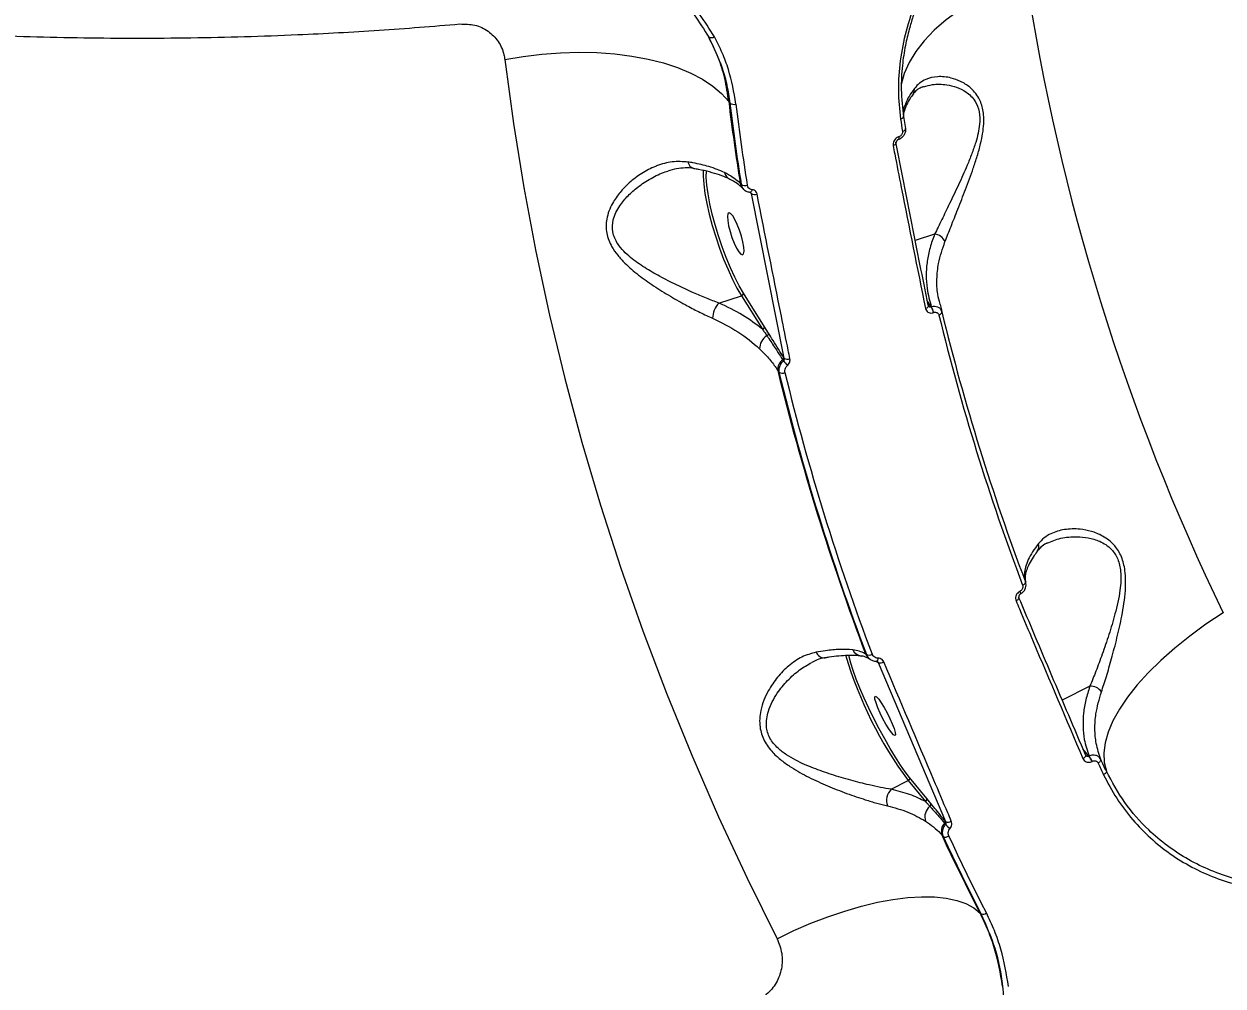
# Model space of a CAD drawing. Header units: millimetres. Extents: x -6901 to 7060, y -7557 to 6158.
# Drawn here: x 1941.7 to 2186.4, y -2824 to -2627.7 of the extents above; entities that cross this region are included whole.
import ezdxf

# ---------------------------------------------------------------- set-up
doc = ezdxf.new("R2010")
doc.units = ezdxf.units.MM
for name, color, linetype in [('DIKOM_ОБЪЕКТ', 7, 'Continuous'), ('DIKOM_РАЗМЕР_ЗОНА', 7, 'Continuous'), ('DIKOM_РАЗМЕР_ОБЪЕКТА', 7, 'Continuous')]:
    doc.layers.add(name, color=color, linetype=linetype)
doc.styles.add('style1', font='arial.ttf', dxfattribs={"width": 0.8})
doc.dimstyles.new('1-50', dxfattribs={"dimtxt": 300, "dimasz": 200, "dimexe": 100, "dimexo": 0, "dimgap": 100, "dimtad": 1, "dimtxsty": 'style1', "dimcen": 200, "dimclrd": 7, "dimclre": 7, "dimclrt": 7, "dimadec": 1, "dimazin": 2, "dimtfac": 1, "dimtmove": 0, "dimatfit": 2, "dimfxl": 0, "dimlwd": 25, "dimlwe": 18, "dimarcsym": 0})

# ---------------------------------------------------------------- blocks, each defined once
blk = doc.blocks.new('*D1')
at = {"layer": 'Defpoints', "color": 0, "transparency": 16777216}
for p in [(-4076.66, -462.32), (4983.51, -3127.59), (4983.51, -6854.07)]:
    blk.add_point(p, dxfattribs=at)
at = {"layer": 'DIKOM_РАЗМЕР_ОБЪЕКТА', "color": 7, "lineweight": 18, "transparency": 16777216}
for p, q in [((-4076.66, -462.32), (-4076.66, -6954.07)), ((4983.51, -3127.59), (4983.51, -6954.07))]:
    blk.add_line(p, q, dxfattribs=at)
at = {"layer": 'DIKOM_РАЗМЕР_ОБЪЕКТА', "color": 7, "lineweight": 25, "transparency": 16777216}
blk.add_line((-3876.66, -6854.07), (4783.51, -6854.07), dxfattribs=at)
at = {"layer": 'DIKOM_РАЗМЕР_ОБЪЕКТА', "color": 7, "transparency": 16777216}
for points in [[(-3876.66, -6820.74), (-3876.66, -6887.4), (-4076.66, -6854.07)], [(4783.51, -6820.74), (4783.51, -6887.4), (4983.51, -6854.07)]]:
    blk.add_solid(points, dxfattribs=at)
at = {"layer": 'DIKOM_РАЗМЕР_ОБЪЕКТА', "color": 7, "transparency": 16777216, "insert": (453.43, -6600.9), "char_height": 300, "attachment_point": 5, "style": 'style1'}
blk.add_mtext('9050', dxfattribs=at)
blk = doc.blocks.new('*D2')
at = {"layer": 'Defpoints', "color": 0, "transparency": 16777216}
for p in [(-1102.73, 4151.17), (-5819.23, -4492.42), (4721.24, -4492.42)]:
    blk.add_point(p, dxfattribs=at)
at = {"layer": 'DIKOM_РАЗМЕР_ОБЪЕКТА', "color": 7, "lineweight": 18, "transparency": 16777216}
for p, q in [((-1102.73, 4151.17), (-5919.23, 4151.17)), ((4721.24, -4492.42), (-5919.23, -4492.42))]:
    blk.add_line(p, q, dxfattribs=at)
at = {"layer": 'DIKOM_РАЗМЕР_ОБЪЕКТА', "color": 7, "lineweight": 25, "transparency": 16777216}
blk.add_line((-5819.23, 3951.17), (-5819.23, -4292.42), dxfattribs=at)
at = {"layer": 'DIKOM_РАЗМЕР_ОБЪЕКТА', "color": 7, "transparency": 16777216}
for points in [[(-5852.56, 3951.17), (-5785.89, 3951.17), (-5819.23, 4151.17)], [(-5852.56, -4292.42), (-5785.89, -4292.42), (-5819.23, -4492.42)]]:
    blk.add_solid(points, dxfattribs=at)
at = {"layer": 'DIKOM_РАЗМЕР_ОБЪЕКТА', "color": 7, "transparency": 16777216, "insert": (-6072.4, -170.63), "char_height": 300, "attachment_point": 5, "rotation": 90, "style": 'style1'}
blk.add_mtext('8650', dxfattribs=at)
blk = doc.blocks.new('*D3')
at = {"layer": 'Defpoints', "color": 0, "transparency": 16777216}
for p in [(-1553.27, 6158.28), (-6450.85, -6312.94), (5659.92, -6312.94)]:
    blk.add_point(p, dxfattribs=at)
at = {"layer": 'DIKOM_РАЗМЕР_ЗОНА', "color": 7, "lineweight": 18, "transparency": 16777216}
for p, q in [((-1553.27, 6158.28), (-6550.85, 6158.28)), ((5659.92, -6312.94), (-6550.85, -6312.94))]:
    blk.add_line(p, q, dxfattribs=at)
at = {"layer": 'DIKOM_РАЗМЕР_ЗОНА', "color": 7, "lineweight": 25, "transparency": 16777216}
blk.add_line((-6450.85, 5958.28), (-6450.85, -6112.94), dxfattribs=at)
at = {"layer": 'DIKOM_РАЗМЕР_ЗОНА', "color": 7, "transparency": 16777216}
for points in [[(-6484.18, 5958.28), (-6417.52, 5958.28), (-6450.85, 6158.28)], [(-6484.18, -6112.94), (-6417.52, -6112.94), (-6450.85, -6312.94)]]:
    blk.add_solid(points, dxfattribs=at)
at = {"layer": 'DIKOM_РАЗМЕР_ЗОНА', "color": 7, "transparency": 16777216, "insert": (-6704.02, -77.33), "char_height": 300, "attachment_point": 5, "rotation": 90, "style": 'style1'}
blk.add_mtext('12500', dxfattribs=at)
blk = doc.blocks.new('*D4')
at = {"layer": 'Defpoints', "color": 0, "transparency": 16777216}
for p in [(-5588.2, -1083.32), (7059.54, -2218.88), (7059.54, -7457.08)]:
    blk.add_point(p, dxfattribs=at)
at = {"layer": 'DIKOM_РАЗМЕР_ЗОНА', "color": 7, "lineweight": 18, "transparency": 16777216}
for p, q in [((-5588.2, -1083.32), (-5588.2, -7557.08)), ((7059.54, -2218.88), (7059.54, -7557.08))]:
    blk.add_line(p, q, dxfattribs=at)
at = {"layer": 'DIKOM_РАЗМЕР_ЗОНА', "color": 7, "lineweight": 25, "transparency": 16777216}
blk.add_line((-5388.2, -7457.08), (6859.54, -7457.08), dxfattribs=at)
at = {"layer": 'DIKOM_РАЗМЕР_ЗОНА', "color": 7, "transparency": 16777216}
for points in [[(-5388.2, -7423.74), (-5388.2, -7490.41), (-5588.2, -7457.08)], [(6859.54, -7423.74), (6859.54, -7490.41), (7059.54, -7457.08)]]:
    blk.add_solid(points, dxfattribs=at)
at = {"layer": 'DIKOM_РАЗМЕР_ЗОНА', "color": 7, "transparency": 16777216, "insert": (735.67, -7203.9), "char_height": 300, "attachment_point": 5, "style": 'style1'}
blk.add_mtext('12650', dxfattribs=at)

msp = doc.modelspace()

# ---------------------------------------------------------------- linework, layer by layer
at = {"layer": 'DIKOM_ОБЪЕКТ', "color": 7, "linetype": 'Continuous', "lineweight": 15}
for p, q in [((2123.165, -2641.967), (2123.204, -2641.912)), ((2085.557, -2643.489), (2085.784, -2643.807)), ((2121.236, -2646.518), (2121.617, -2649.023)), ((2120.253, -2650.713), (2120.228, -2650.722)), ((2088.101, -2660.376), (2087.891, -2660.174)), ((2088.665, -2661.448), (2088.485, -2661.275)), ((2089.9, -2662.042), (2090.018, -2662.155)), ((2090.018, -2662.155), (2090.132, -2662.266)), ((2090.132, -2662.266), (2096.824, -2695.869)), ((2127.581, -2670.582), (2123.626, -2671.888)), ((2083.567, -2684.628), (2088.142, -2683.116)), ((2088.142, -2683.116), (2092.447, -2689.977)), ((2092.861, -2689.446), (2088.557, -2682.585)), ((2126.88, -2685.414), (2126.119, -2684.257)), ((2126.905, -2685.405), (2126.88, -2685.414)), ((2127.36, -2686.575), (2127.385, -2686.566)), ((2128.714, -2684.951), (2128.685, -2684.828)), ((2128.713, -2684.951), (2129.065, -2686.312)), ((2093.695, -2690.801), (2092.861, -2689.446)), ((2096.572, -2696.213), (2096.719, -2696.445)), ((2096.824, -2695.869), (2096.778, -2695.796)), ((2095.561, -2698.371), (2095.811, -2698.76)), ((2148.56, -2735.199), (2148.592, -2735.154)), ((2146.165, -2741.502), (2146.189, -2741.562)), ((2144.999, -2743.449), (2144.976, -2743.462)), ((2145.111, -2744.01), (2145.078, -2744.027)), ((2113.641, -2756.34), (2113.481, -2756.241)), ((2114.517, -2757.391), (2114.399, -2757.317)), ((2115.668, -2757.72), (2116.021, -2757.936)), ((2115.737, -2757.736), (2115.695, -2757.725)), ((2116.021, -2757.936), (2116.05, -2757.955)), ((2116.05, -2757.955), (2129.83, -2790.465)), ((2159.249, -2762.841), (2153.635, -2765.684)), ((2159.061, -2777.111), (2157.848, -2775.576)), ((2158.426, -2776.901), (2158.39, -2776.849)), ((2159.084, -2777.098), (2159.061, -2777.111)), ((2159.694, -2778.172), (2159.718, -2778.159)), ((2118.695, -2783.854), (2122.19, -2782.083)), ((2122.19, -2782.083), (2125.711, -2786.358)), ((2125.995, -2785.741), (2122.475, -2781.466)), ((2126.816, -2786.755), (2125.995, -2785.741)), ((2129.596, -2790.788), (2129.777, -2791.006)), ((2129.83, -2790.465), (2129.702, -2790.31)), ((2129.097, -2793.241), (2129.331, -2793.522)), ((2137.025, -2809.281), (2136.843, -2809.111))]:
    msp.add_line(p, q, dxfattribs=at)
at = {"layer": 'DIKOM_ОБЪЕКТ', "color": 7, "linetype": 'Continuous', "lineweight": 15, "flags": 128}
for points in [[(2146.172, -2617.821), (2142.438, -2619.38), (2138.919, -2621.074), (2135.642, -2622.89), (2132.634, -2624.815), (2129.918, -2626.834), (2127.514, -2628.93), (2125.442, -2631.088), (2123.718, -2633.29), (2122.355, -2635.52), (2121.363, -2637.759), (2120.751, -2639.992), (2120.721, -2640.156)], [(2082.628, -2630.307), (2082.457, -2630.395), (2082.282, -2630.462), (2082.108, -2630.506), (2081.943, -2630.526), (2081.792, -2630.521), (2081.661, -2630.491), (2081.555, -2630.437), (2081.477, -2630.362)], [(2039.862, -2634.943), (2043.61, -2634.293), (2047.4, -2633.82), (2051.198, -2633.528), (2054.967, -2633.42), (2058.674, -2633.498), (2062.286, -2633.759), (2065.769, -2634.203), (2069.091, -2634.824), (2072.222, -2635.618), (2075.134, -2636.576), (2077.8, -2637.691), (2080.196, -2638.952), (2082.3, -2640.347), (2084.092, -2641.864), (2085.557, -2643.489)], [(2039.862, -2634.943), (2041.62, -2647.995), (2043.726, -2661.039), (2046.177, -2674.069), (2048.972, -2687.075), (2052.109, -2700.053), (2055.588, -2712.994), (2059.405, -2725.891), (2063.56, -2738.738), (2068.049, -2751.526), (2072.87, -2764.25), (2078.02, -2776.902), (2083.497, -2789.476), (2089.298, -2801.964), (2095.42, -2814.359)], [(2121.004, -2649.59), (2121.153, -2649.535), (2121.287, -2649.469), (2121.402, -2649.395), (2121.495, -2649.315), (2121.563, -2649.231), (2121.605, -2649.145), (2121.62, -2649.061), (2121.617, -2649.023)], [(2119.103, -2652.495), (2119.27, -2652.426), (2119.418, -2652.345), (2119.541, -2652.254), (2119.634, -2652.156), (2119.694, -2652.056), (2119.719, -2651.957), (2119.714, -2651.888)], [(2120.228, -2650.722), (2120.25, -2650.863), (2120.26, -2650.987), (2120.257, -2651.092), (2120.243, -2651.172), (2120.217, -2651.227), (2120.181, -2651.254)], [(2120.253, -2650.713), (2120.275, -2650.854), (2120.284, -2650.979), (2120.282, -2651.083), (2120.268, -2651.164), (2120.242, -2651.218), (2120.207, -2651.245)], [(2080.343, -2657.522), (2080.337, -2658.741), (2080.457, -2660.385), (2080.71, -2662.253), (2081.09, -2664.305), (2081.59, -2666.496), (2082.197, -2668.777), (2082.899, -2671.099), (2083.681, -2673.411), (2084.525, -2675.662), (2085.413, -2677.803), (2086.325, -2679.788), (2087.241, -2681.572), (2088.142, -2683.116)], [(2088.557, -2682.585), (2087.683, -2681.087), (2086.794, -2679.357), (2085.91, -2677.433), (2085.049, -2675.357), (2084.231, -2673.174), (2083.473, -2670.932), (2082.792, -2668.68), (2082.203, -2666.468), (2081.718, -2664.344), (2081.35, -2662.354), (2081.104, -2660.543), (2080.988, -2658.949), (2081.003, -2657.607), (2081.004, -2657.594)], [(2089.917, -2662.039), (2089.89, -2662.032), (2089.826, -2661.993)], [(2090.35, -2661.482), (2090.298, -2661.634), (2090.237, -2661.768), (2090.171, -2661.878), (2090.101, -2661.962), (2090.029, -2662.017), (2089.958, -2662.04), (2089.917, -2662.039)], [(2090.018, -2662.155), (2089.999, -2662.094), (2089.976, -2662.046)], [(2088.456, -2672.136), (2088.16, -2670.956), (2087.769, -2669.737), (2087.314, -2668.579), (2086.834, -2667.575), (2086.366, -2666.807), (2085.948, -2666.337), (2085.615, -2666.203), (2085.393, -2666.416), (2085.301, -2666.958), (2085.345, -2667.786), (2085.523, -2668.833), (2085.819, -2670.013), (2086.21, -2671.232), (2086.665, -2672.39), (2087.145, -2673.394), (2087.613, -2674.162), (2088.031, -2674.632), (2088.364, -2674.766), (2088.585, -2674.553), (2088.678, -2674.011), (2088.634, -2673.183), (2088.456, -2672.136)], [(2125.717, -2685.744), (2125.885, -2685.676), (2126.033, -2685.596), (2126.156, -2685.508), (2126.25, -2685.414), (2126.311, -2685.319), (2126.337, -2685.225), (2126.333, -2685.159)], [(2126.333, -2685.159), (2126.326, -2685.136), (2126.28, -2685.055)], [(2128.458, -2687.065), (2128.605, -2687.001), (2128.738, -2686.927), (2128.852, -2686.847), (2128.944, -2686.763), (2129.012, -2686.676), (2129.054, -2686.589), (2129.068, -2686.506), (2129.055, -2686.427)], [(2145.536, -2742.214), (2145.679, -2742.136), (2145.808, -2742.052), (2145.919, -2741.963), (2146.009, -2741.871), (2146.076, -2741.78), (2146.117, -2741.693), (2146.132, -2741.61), (2146.12, -2741.536)], [(2144.191, -2745.403), (2144.351, -2745.31), (2144.492, -2745.207), (2144.61, -2745.101), (2144.699, -2744.993), (2144.757, -2744.888), (2144.782, -2744.79), (2144.772, -2744.703), (2144.767, -2744.689)], [(2144.976, -2743.462), (2145.029, -2743.6), (2145.071, -2743.724), (2145.099, -2743.83), (2145.113, -2743.916), (2145.112, -2743.978), (2145.097, -2744.015), (2145.087, -2744.023)], [(2144.999, -2743.449), (2145.053, -2743.587), (2145.094, -2743.711), (2145.122, -2743.818), (2145.136, -2743.904), (2145.136, -2743.966), (2145.12, -2744.003), (2145.111, -2744.01)], [(2186.432, -2747.832), (2182.939, -2750.173), (2179.643, -2752.585), (2176.567, -2755.051), (2173.737, -2757.55), (2171.174, -2760.063), (2168.898, -2762.572), (2166.927, -2765.055), (2165.276, -2767.495), (2163.958, -2769.871), (2162.984, -2772.166), (2162.36, -2774.361), (2162.092, -2776.44), (2162.182, -2778.386), (2162.629, -2780.184)], [(2122.475, -2781.466), (2121.596, -2780.328), (2120.626, -2778.938), (2119.587, -2777.328), (2118.501, -2775.533), (2117.393, -2773.591), (2116.285, -2771.547), (2115.204, -2769.443), (2114.171, -2767.327), (2113.21, -2765.244), (2112.343, -2763.24), (2111.587, -2761.36), (2110.959, -2759.644), (2110.474, -2758.13), (2110.142, -2756.851), (2110.065, -2756.471)], [(2116.022, -2757.094), (2116, -2757.246), (2115.97, -2757.384), (2115.933, -2757.502), (2115.891, -2757.599), (2115.845, -2757.672), (2115.796, -2757.718), (2115.745, -2757.735), (2115.737, -2757.736)], [(2118.92, -2770.515), (2119.289, -2771.482), (2119.509, -2772.237), (2119.562, -2772.718), (2119.445, -2772.888), (2119.166, -2772.731), (2118.749, -2772.261), (2118.226, -2771.515), (2117.641, -2770.555), (2117.041, -2769.458), (2116.474, -2768.312), (2115.987, -2767.211), (2115.618, -2766.244), (2115.398, -2765.489), (2115.345, -2765.008), (2115.462, -2764.838), (2115.741, -2764.995), (2116.158, -2765.465), (2116.681, -2766.211), (2117.266, -2767.171), (2117.866, -2768.268), (2118.433, -2769.414), (2118.92, -2770.515)], [(2157.84, -2777.592), (2158.001, -2777.5), (2158.143, -2777.399), (2158.262, -2777.295), (2158.353, -2777.191), (2158.413, -2777.091), (2158.439, -2776.998), (2158.432, -2776.916), (2158.426, -2776.901)], [(2160.92, -2778.494), (2161.06, -2778.408), (2161.185, -2778.316), (2161.294, -2778.221), (2161.382, -2778.126), (2161.448, -2778.032), (2161.489, -2777.944), (2161.504, -2777.862), (2161.493, -2777.791)], [(2160.92, -2778.494), (2161.062, -2778.794), (2161.203, -2779.093), (2161.345, -2779.393), (2161.487, -2779.692), (2161.629, -2779.992), (2161.772, -2780.291), (2161.914, -2780.59), (2162.057, -2780.889)], [(2162.629, -2780.184), (2162.487, -2779.885), (2162.344, -2779.586), (2162.202, -2779.287), (2162.06, -2778.988), (2161.918, -2778.689), (2161.776, -2778.389), (2161.635, -2778.09), (2161.493, -2777.791)], [(2162.629, -2780.184), (2162.64, -2780.255), (2162.625, -2780.336), (2162.584, -2780.425), (2162.518, -2780.519), (2162.43, -2780.615), (2162.322, -2780.71), (2162.196, -2780.802), (2162.057, -2780.889)], [(2136.843, -2809.111), (2135.844, -2807.136), (2134.854, -2805.159), (2133.872, -2803.179), (2132.899, -2801.197), (2131.935, -2799.212), (2130.98, -2797.224), (2130.034, -2795.234), (2129.097, -2793.241)], [(2129.331, -2793.522), (2130.262, -2795.501), (2131.202, -2797.477), (2132.151, -2799.451), (2133.108, -2801.422), (2134.075, -2803.391), (2135.049, -2805.357), (2136.033, -2807.321), (2137.025, -2809.281)], [(2138.147, -2809.105), (2137.157, -2807.148), (2136.175, -2805.189), (2135.203, -2803.227), (2134.239, -2801.263), (2133.283, -2799.296), (2132.337, -2797.327), (2131.399, -2795.355), (2130.47, -2793.38)], [(2095.42, -2814.359), (2098.858, -2812.708), (2102.33, -2811.206), (2105.802, -2809.865), (2109.244, -2808.698), (2112.623, -2807.716), (2115.909, -2806.928), (2119.073, -2806.34), (2122.085, -2805.959), (2124.917, -2805.787), (2127.544, -2805.826), (2129.943, -2806.076), (2132.09, -2806.535), (2133.967, -2807.198), (2135.556, -2808.059), (2136.843, -2809.111)]]:
    msp.add_lwpolyline(points, dxfattribs=at)
at = {"layer": 'DIKOM_ОБЪЕКТ', "color": 7, "linetype": 'Continuous', "lineweight": 15}
for centre, radius, start, end in [((2598.598, -2548.962), 457.636, 188.65405, 205.75733), ((2121.862, -2641.014), 1.615, 326.21976, 7.13427), ((2547.659, -2587.356), 465.499, 186.92604, 188.99973), ((2086.579, -2642.767), 1.309, 232.60391, 289.67667), ((2547.566, -2587.685), 465.18, 186.9294, 188.99019), ((2547.817, -2587.996), 464.187, 186.92949, 188.99008), ((2560, -2581.565), 444.236, 188.48107, 188.80833), ((2078.878, -2655.574), 1.657, 189.18235, 254.4313), ((2086.645, -2657.594), 1.958, 191.45139, 242.86833), ((2089.936, -2659.781), 2.083, 190.86862, 225.8445), ((2088.859, -2659.328), 1.293, 234.13219, 291.44824), ((2090.859, -2661.234), 1.263, 234.84679, 293.44019), ((2127.473, -2672.958), 2.379, 21.59762, 87.39713), ((2088.002, -2682.579), 0.555, 284.64379, 359.44063), ((2086.583, -2687.707), 4.31, 134.41343, 180.3765), ((2124.084, -2687.25), 3.345, 11.65106, 33.2972), ((2124.107, -2687.242), 3.347, 11.65648, 33.2939), ((2586.981, -2574.822), 471.33, 193.697, 200.7144), ((2586.716, -2575.379), 471.671, 193.69703, 200.71439), ((2094.978, -2693.959), 3.125, 121.39133, 180.53495), ((2092.307, -2689.441), 0.555, 284.64775, 359.43668), ((2093.158, -2690.791), 0.537, 291.03777, 358.88246), ((2097.963, -2698.181), 2.41, 125.24435, 184.51625), ((2096.293, -2695.816), 0.485, 305.14485, 2.39179), ((2108.594, -2686.931), 15.216, 218.70105, 223.35907), ((2097.529, -2694.78), 1.297, 237.09368, 293.59794), ((2579.154, -2580.331), 497.791, 193.71706, 200.69429), ((2096.481, -2697.695), 1.258, 237.80112, 295.59836), ((2579.109, -2580.652), 497.52, 193.73269, 200.67871), ((2579.225, -2580.991), 496.39, 193.73256, 200.67885), ((2147.222, -2734.254), 1.639, 326.71152, 19.04782), ((2105.134, -2755.079), 1.934, 204.67052, 272.78055), ((2187.057, -2733.772), 80.881, 196.27777, 216.67788), ((2112.891, -2754.454), 2.228, 204.6148, 261.6454), ((2115.631, -2755.337), 2.332, 202.79643, 238.11598), ((2114.175, -2755.256), 1.208, 243.76082, 301.94897), ((2115.578, -2758.148), 0.49, 25.55637, 56.51578), ((2116.553, -2756.891), 1.178, 244.67393, 304.18197), ((2159.5, -2765.318), 2.49, 32.15801, 95.80075), ((2155.552, -2779.925), 4.499, 22.94129, 38.73054), ((2155.581, -2779.91), 4.492, 22.93216, 38.74322), ((2121.981, -2781.613), 0.515, 293.91535, 16.594), ((2121.187, -2786.195), 3.419, 136.7875, 197.62955), ((2125.502, -2785.888), 0.515, 293.91535, 16.594), ((2126.336, -2786.895), 0.5, 301.44553, 16.34121), ((2128.399, -2789.489), 2.818, 129.75477, 197.78547), ((2131.302, -2792.413), 2.356, 136.38768, 200.57959), ((2129.254, -2790.461), 0.473, 316.39476, 18.6706), ((2135.994, -2784.98), 8.658, 224.10315, 232.458), ((2130.301, -2789.345), 1.215, 247.20861, 304.25255), ((2129.773, -2792.427), 1.181, 248.00987, 306.14529), ((2137.427, -2808.182), 1.17, 249.92886, 307.96299)]:
    msp.add_arc(centre, radius, start, end, dxfattribs=at)
for points, knots in [([(1627.788, -2530.952), (1629, -2532.065), (1633.78, -2536.45), (1643.216, -2543.776), (1655.935, -2552.806), (1669.561, -2561.353), (1683.922, -2569.435), (1699.271, -2577.174), (1715.591, -2584.53), (1732.849, -2591.468), (1750.675, -2597.84), (1768.995, -2603.638), (1787.727, -2608.866), (1807.166, -2613.606), (1827.273, -2617.821), (1847.992, -2621.485), (1868.887, -2624.52), (1889.883, -2626.931), (1910.906, -2628.735), (1932.278, -2629.961), (1953.939, -2630.579), (1975.82, -2630.578), (1995.925, -2629.989), (2014.234, -2629.012), (2025.21, -2628.115), (2030.703, -2627.667)], [0, 0, 0, 0, 0.0156974, 0.0618723, 0.1080096, 0.1528784, 0.1977815, 0.2426503, 0.2888188, 0.3350248, 0.3811934, 0.4261358, 0.4711129, 0.5160556, 0.5622975, 0.608577, 0.654819, 0.6998737, 0.7449631, 0.790018, 0.8363724, 0.8827642, 0.9291188, 0.9645261, 1, 1, 1, 1]), ([(2160.714, -2587.439), (2158.765, -2588.26), (2154.868, -2589.902), (2149.176, -2593.193), (2143.73, -2597.034), (2138.635, -2601.431), (2133.991, -2606.308), (2129.894, -2611.595), (2126.423, -2617.212), (2123.651, -2623.08), (2121.637, -2629.099), (2120.435, -2635.17), (2119.999, -2641.222), (2120.414, -2645.128), (2120.622, -2647.082)], [0, 0, 0, 0, 0.0836187, 0.1671668, 0.2504173, 0.333853, 0.4173037, 0.5004878, 0.5837388, 0.6671392, 0.7504579, 0.833396, 0.9166279, 1, 1, 1, 1]), ([(2160.635, -2587.91), (2159.024, -2588.579), (2156.038, -2589.82), (2151.997, -2591.997), (2148.743, -2594.003), (2146.166, -2595.784), (2143.995, -2597.418), (2140.606, -2600.174), (2136.082, -2604.475), (2131.534, -2609.995), (2128.139, -2615.15), (2125.726, -2619.634), (2124.141, -2623.338), (2123.085, -2626.334), (2122.295, -2628.969), (2121.515, -2632.291), (2120.902, -2636.422), (2120.636, -2641.349), (2121.014, -2644.797), (2121.218, -2646.656)], [0, 0, 0, 0, 0.0701805, 0.130068, 0.179108, 0.2176962, 0.2497968, 0.2824371, 0.3832491, 0.4844466, 0.5525077, 0.6196006, 0.6820017, 0.7112416, 0.7464533, 0.7928296, 0.850293, 0.9192736, 1, 1, 1, 1]), ([(2082.628, -2630.307), (2081.64, -2628.704), (2079.818, -2625.747), (2076.377, -2621.987), (2072.704, -2618.831), (2068.597, -2616.125), (2064.103, -2613.9), (2059.288, -2612.159), (2054.198, -2610.907), (2048.883, -2610.185), (2043.42, -2609.931), (2039.715, -2610.192), (2037.866, -2610.323)], [0, 0, 0, 0, 0.1166819, 0.2150843, 0.3137976, 0.4122018, 0.5100607, 0.608227, 0.7060847, 0.8039541, 0.9021323, 1, 1, 1, 1]), ([(2048.318, -2610.669), (2048.361, -2610.67), (2050.18, -2610.744), (2053.653, -2611.347), (2058.646, -2612.529), (2063.353, -2614.254), (2067.75, -2616.436), (2071.769, -2619.095), (2075.361, -2622.195), (2078.728, -2625.887), (2080.51, -2628.788), (2081.477, -2630.362)], [0, 0, 0, 0, 0.0028669, 0.1241076, 0.2454107, 0.3670985, 0.4884094, 0.6105124, 0.7330051, 0.8551139, 1, 1, 1, 1]), ([(2030.703, -2627.667), (2031.737, -2627.678), (2033.839, -2627.702), (2036.592, -2629.049), (2038.656, -2631.17), (2039.602, -2633.298), (2039.809, -2634.612), (2039.862, -2634.943)], [0, 0, 0, 0, 0.2187065, 0.4447847, 0.679411, 0.9192023, 1, 1, 1, 1]), ([(2085.557, -2643.489), (2085.327, -2641.915), (2084.873, -2638.817), (2083.496, -2634.409), (2082.153, -2631.716), (2081.477, -2630.362)], [0, 0, 0, 0, 0.3395457, 0.6677626, 1, 1, 1, 1]), ([(2081.477, -2630.362), (2082.483, -2632.439), (2084.006, -2635.586), (2085.237, -2640.184), (2085.602, -2642.599), (2085.784, -2643.807)], [0, 0, 0, 0, 0.4928079, 0.7464091, 1, 1, 1, 1]), ([(2087.02, -2643.999), (2086.605, -2641.621), (2085.976, -2638.019), (2084.288, -2633.523), (2083.181, -2631.379), (2082.628, -2630.307)], [0, 0, 0, 0, 0.4927585, 0.7463856, 1, 1, 1, 1]), ([(2129.685, -2672.083), (2130.086, -2671.082), (2130.89, -2669.079), (2132.328, -2665.438), (2133.896, -2661.463), (2135.255, -2657.782), (2136.293, -2654.634), (2136.949, -2652.268), (2137.405, -2650.056), (2137.677, -2647.71), (2137.551, -2645.124), (2136.775, -2642.982), (2135.77, -2641.538), (2134.525, -2640.32), (2132.89, -2639.304), (2130.631, -2638.526), (2128.161, -2638.291), (2126.027, -2638.794), (2124.479, -2639.678), (2123.803, -2640.435), (2123.465, -2640.813)], [0, 0, 0, 0, 0.0727747, 0.145624, 0.2220839, 0.2985159, 0.3409239, 0.3832908, 0.4164815, 0.4496103, 0.4986421, 0.5477884, 0.5808436, 0.6139643, 0.67108, 0.7283176, 0.813203, 0.8980745, 0.9490464, 1, 1, 1, 1]), ([(2125.384, -2640.512), (2125.951, -2640.326), (2127.379, -2639.858), (2129.693, -2639.946), (2132.043, -2640.494), (2133.729, -2641.296), (2135.012, -2642.331), (2136.022, -2643.567), (2136.786, -2645.488), (2136.835, -2647.844), (2136.478, -2649.981), (2135.932, -2652.016), (2135.168, -2654.205), (2133.985, -2657.124), (2132.43, -2660.555), (2130.658, -2664.268), (2128.995, -2667.705), (2128.056, -2669.615), (2127.581, -2670.582)], [0, 0, 0, 0, 0.0665304, 0.1672888, 0.232452, 0.2988836, 0.3352899, 0.3725992, 0.4259033, 0.4791277, 0.5155809, 0.5530964, 0.6013982, 0.6504068, 0.7388358, 0.8292011, 0.913625, 1, 1, 1, 1]), ([(2123.465, -2640.813), (2123.074, -2641.358), (2122.292, -2642.447), (2121.562, -2644.035), (2121.178, -2645.201), (2121.163, -2645.814), (2121.161, -2645.932)], [0, 0, 0, 0, 0.3054505, 0.6109153, 0.9253357, 1, 1, 1, 1]), ([(2123.249, -2641.955), (2123.023, -2642.255), (2122.444, -2643.021), (2121.827, -2644.17), (2121.37, -2645.381), (2121.177, -2646.23), (2121.195, -2646.643), (2121.199, -2646.731)], [0, 0, 0, 0, 0.1617312, 0.4143953, 0.6693512, 0.9296824, 1, 1, 1, 1]), ([(2125.31, -2640.456), (2125.006, -2640.575), (2124.336, -2640.839), (2123.662, -2641.344), (2123.298, -2641.842), (2123.188, -2641.992)], [0, 0, 0, 0, 0.3664385, 0.8090809, 1, 1, 1, 1]), ([(2120.622, -2647.082), (2120.721, -2647.044), (2120.918, -2646.97), (2121.13, -2646.815), (2121.188, -2646.705), (2121.215, -2646.653)], [0, 0, 0, 0, 0.3424264, 0.6850634, 1, 1, 1, 1]), ([(2121.215, -2646.653), (2121.218, -2646.648), (2121.26, -2646.587), (2121.241, -2646.527), (2121.224, -2646.473)], [0, 0, 0, 0, 0.0742545, 1, 1, 1, 1]), ([(2121.604, -2649.024), (2121.621, -2649.223), (2121.657, -2649.649), (2121.408, -2650.299), (2120.94, -2650.859), (2120.493, -2651.168), (2120.228, -2651.232), (2120.204, -2651.238)], [0, 0, 0, 0, 0.2125252, 0.4571441, 0.7107899, 0.9734919, 1, 1, 1, 1]), ([(2121.004, -2649.59), (2121.004, -2649.592), (2121.019, -2649.686), (2121.013, -2649.89), (2120.918, -2650.149), (2120.757, -2650.386), (2120.543, -2650.587), (2120.347, -2650.672), (2120.253, -2650.713)], [0, 0, 0, 0, 0.0043536, 0.2197854, 0.4355357, 0.5682608, 0.7938259, 1, 1, 1, 1]), ([(2120.228, -2650.722), (2120.132, -2650.761), (2119.885, -2650.863), (2119.528, -2651.146), (2119.23, -2651.561), (2119.064, -2652.037), (2119.09, -2652.343), (2119.103, -2652.495)], [0, 0, 0, 0, 0.1342662, 0.3469559, 0.5632345, 0.7816981, 1, 1, 1, 1]), ([(2119.103, -2652.495), (2119.213, -2653.063), (2119.764, -2655.905), (2121.913, -2666.918), (2124.048, -2677.483), (2125.717, -2685.744)], [0, 0, 0, 0, 0.0517064, 0.2585501, 1, 1, 1, 1]), ([(2126.28, -2685.055), (2125.147, -2679.474), (2122.882, -2668.309), (2120.734, -2657.287), (2119.66, -2651.776)], [0, 0, 0, 0, 0.499919, 1, 1, 1, 1]), ([(2120.183, -2651.256), (2120.15, -2651.268), (2120.076, -2651.294), (2119.956, -2651.378), (2119.845, -2651.491), (2119.761, -2651.622), (2119.714, -2651.756), (2119.707, -2651.851), (2119.714, -2651.877), (2119.717, -2651.886)], [0, 0, 0, 0, 0.1152202, 0.2519945, 0.3945565, 0.5466943, 0.7043098, 0.8976557, 1, 1, 1, 1]), ([(2120.207, -2651.245), (2120.201, -2651.247), (2120.193, -2651.25), (2120.184, -2651.252), (2120.182, -2651.253)], [0, 0, 0, 0, 0.7013408, 1, 1, 1, 1]), ([(2077.241, -2655.838), (2076.171, -2655.768), (2074.027, -2655.627), (2071.805, -2656.26), (2069.736, -2657.075), (2067.8, -2658.071), (2065.374, -2659.896), (2063.342, -2661.976), (2061.963, -2663.945), (2061.079, -2665.818), (2060.505, -2667.828), (2060.478, -2670.361), (2061.462, -2672.886), (2062.867, -2674.89), (2064.664, -2676.843), (2067.125, -2678.942), (2070.287, -2681.17), (2073.637, -2683.266), (2076.838, -2685.063), (2079.745, -2686.574), (2081.431, -2687.348), (2082.273, -2687.735)], [0, 0, 0, 0, 0.0726921, 0.1455242, 0.1511334, 0.2173321, 0.2835417, 0.3377187, 0.3918176, 0.4254875, 0.4591112, 0.5134529, 0.5679381, 0.6044969, 0.6411225, 0.7029643, 0.7649122, 0.8309037, 0.8968723, 0.9484533, 1, 1, 1, 1]), ([(2078.445, -2657.182), (2078.418, -2657.175), (2077.85, -2657.031), (2076.67, -2657.026), (2074.913, -2657.163), (2073.708, -2657.519), (2073.107, -2657.697)], [0, 0, 0, 0, 0.0159401, 0.3336398, 0.6672269, 1, 1, 1, 1]), ([(2084.727, -2657.982), (2083.699, -2657.556), (2081.801, -2656.77), (2079.1, -2656.148), (2077.579, -2655.894), (2077.241, -2655.838)], [0, 0, 0, 0, 0.4786911, 0.8843768, 1, 1, 1, 1]), ([(2085.717, -2659.344), (2085.606, -2659.284), (2085.022, -2658.971), (2083.684, -2658.463), (2081.693, -2657.855), (2079.923, -2657.43), (2078.758, -2657.249), (2078.427, -2657.198)], [0, 0, 0, 0, 0.0640822, 0.3371904, 0.6123142, 0.8900133, 1, 1, 1, 1]), ([(2083.567, -2684.628), (2082.726, -2684.309), (2081.031, -2683.666), (2078.121, -2682.43), (2074.899, -2680.953), (2071.546, -2679.252), (2068.363, -2677.413), (2065.891, -2675.69), (2064.07, -2674.032), (2062.679, -2672.346), (2061.716, -2670.134), (2061.841, -2667.888), (2062.501, -2666.115), (2063.481, -2664.436), (2064.98, -2662.664), (2067.13, -2660.773), (2069.69, -2659.148), (2071.771, -2658.064), (2072.944, -2657.78), (2073.117, -2657.738)], [0, 0, 0, 0, 0.0611874, 0.1233882, 0.2015262, 0.2810639, 0.3527803, 0.4259402, 0.4665398, 0.5081392, 0.5672493, 0.6262769, 0.6636019, 0.7018816, 0.7644346, 0.8282602, 0.9065753, 0.9862432, 1, 1, 1, 1]), ([(2087.891, -2660.174), (2087.792, -2660.082), (2086.958, -2659.306), (2085.772, -2658.603), (2084.727, -2657.982)], [0, 0, 0, 0, 0.1178448, 1, 1, 1, 1]), ([(2088.456, -2661.267), (2088.266, -2661.085), (2087.803, -2660.643), (2086.86, -2659.922), (2086.099, -2659.534), (2085.743, -2659.352)], [0, 0, 0, 0, 0.2709974, 0.6593847, 1, 1, 1, 1]), ([(2088.101, -2660.376), (2088.123, -2660.476), (2088.199, -2660.82), (2088.501, -2661.336), (2089.076, -2661.817), (2089.576, -2661.934), (2089.826, -2661.993)], [0, 0, 0, 0, 0.1209598, 0.414436, 0.7069723, 1, 1, 1, 1]), ([(2090.35, -2661.482), (2090.2, -2661.448), (2089.901, -2661.379), (2089.561, -2661.096), (2089.386, -2660.793), (2089.344, -2660.591), (2089.332, -2660.532)], [0, 0, 0, 0, 0.2927365, 0.5851178, 0.8788428, 1, 1, 1, 1]), ([(2090.03, -2662.087), (2090.022, -2662.073), (2090.01, -2662.051), (2089.904, -2662.041), (2089.861, -2662.037)], [0, 0, 0, 0, 0.5950281, 1, 1, 1, 1]), ([(2090.031, -2662.085), (2090.044, -2662.094), (2090.094, -2662.129), (2090.121, -2662.197), (2090.13, -2662.253), (2090.132, -2662.266)], [0, 0, 0, 0, 0.2055285, 0.8059008, 1, 1, 1, 1]), ([(2091.361, -2662.393), (2091.351, -2662.347), (2091.307, -2662.16), (2091.14, -2661.868), (2090.799, -2661.585), (2090.5, -2661.516), (2090.35, -2661.482)], [0, 0, 0, 0, 0.0963885, 0.3985817, 0.6991165, 1, 1, 1, 1]), ([(2098.048, -2695.969), (2097.931, -2695.392), (2097.344, -2692.505), (2095.067, -2681.253), (2092.99, -2670.681), (2091.361, -2662.393)], [0, 0, 0, 0, 0.0512253, 0.2561293, 1, 1, 1, 1]), ([(2127.581, -2670.582), (2127.244, -2671.494), (2126.572, -2673.319), (2126.011, -2676.098), (2125.804, -2678.887), (2125.974, -2682.028), (2126.563, -2684.166), (2126.905, -2685.405)], [0, 0, 0, 0, 0.1825573, 0.365121, 0.5530291, 0.7409413, 1, 1, 1, 1]), ([(2128.685, -2684.828), (2128.51, -2684.161), (2128.069, -2682.487), (2127.994, -2679.701), (2128.31, -2676.108), (2129.178, -2673.565), (2129.685, -2672.083)], [0, 0, 0, 0, 0.1623355, 0.4072605, 0.6545949, 1, 1, 1, 1]), ([(2092.447, -2689.977), (2091.148, -2688.979), (2088.523, -2686.96), (2085.23, -2685.411), (2083.567, -2684.628)], [0, 0, 0, 0, 0.4947699, 1, 1, 1, 1]), ([(2125.717, -2685.744), (2125.763, -2685.888), (2125.855, -2686.177), (2126.178, -2686.491), (2126.593, -2686.662), (2127.01, -2686.678), (2127.262, -2686.603), (2127.36, -2686.575)], [0, 0, 0, 0, 0.2182455, 0.4367323, 0.6530079, 0.8657403, 1, 1, 1, 1]), ([(2126.334, -2685.158), (2126.335, -2685.165), (2126.34, -2685.201), (2126.349, -2685.211), (2126.357, -2685.219)], [0, 0, 0, 0, 0.1811752, 1, 1, 1, 1]), ([(2126.88, -2685.414), (2126.848, -2685.424), (2126.765, -2685.452), (2126.621, -2685.439), (2126.468, -2685.364), (2126.395, -2685.273), (2126.358, -2685.226)], [0, 0, 0, 0, 0.1662519, 0.4307052, 0.7078604, 1, 1, 1, 1]), ([(2129.055, -2686.427), (2129.006, -2686.284), (2128.898, -2685.965), (2128.575, -2685.641), (2128.143, -2685.404), (2127.633, -2685.29), (2127.175, -2685.332), (2126.936, -2685.396), (2126.905, -2685.405)], [0, 0, 0, 0, 0.1804473, 0.4028576, 0.5309605, 0.7496139, 0.9664028, 1, 1, 1, 1]), ([(2127.385, -2686.566), (2127.401, -2686.56), (2127.517, -2686.52), (2127.742, -2686.488), (2127.996, -2686.537), (2128.212, -2686.654), (2128.376, -2686.821), (2128.433, -2686.989), (2128.458, -2687.065)], [0, 0, 0, 0, 0.0339795, 0.2522677, 0.470533, 0.5979449, 0.8192714, 1, 1, 1, 1]), ([(2082.273, -2687.735), (2084.048, -2688.616), (2087.648, -2690.404), (2090.54, -2692.73), (2091.846, -2693.981), (2091.854, -2693.988)], [0, 0, 0, 0, 0.4913977, 0.9970597, 1, 1, 1, 1]), ([(2092.447, -2689.977), (2092.58, -2690.167), (2092.883, -2690.598), (2093.183, -2691.043), (2093.351, -2691.292)], [0, 0, 0, 0, 0.440313, 1, 1, 1, 1]), ([(2093.351, -2691.292), (2093.483, -2691.487), (2094.142, -2692.466), (2095.229, -2694.101), (2096.146, -2695.542), (2096.572, -2696.213)], [0, 0, 0, 0, 0.1178825, 0.5894735, 1, 1, 1, 1]), ([(2096.778, -2695.796), (2096.051, -2694.632), (2095.027, -2692.989), (2093.995, -2691.295), (2093.695, -2690.801)], [0, 0, 0, 0, 0.7088177, 1, 1, 1, 1]), ([(2091.854, -2693.988), (2092.478, -2694.607), (2093.732, -2695.849), (2094.881, -2697.323), (2095.449, -2698.199), (2095.561, -2698.371)], [0, 0, 0, 0, 0.4439, 0.8911197, 1, 1, 1, 1]), ([(2096.719, -2696.445), (2096.662, -2696.496), (2096.395, -2696.736), (2096.014, -2697.256), (2095.736, -2698.024), (2095.786, -2698.515), (2095.811, -2698.76)], [0, 0, 0, 0, 0.0814054, 0.3857978, 0.6937458, 1, 1, 1, 1]), ([(2096.824, -2695.869), (2096.839, -2695.936), (2096.867, -2696.067), (2096.836, -2696.262), (2096.772, -2696.386), (2096.725, -2696.438), (2096.719, -2696.445)], [0, 0, 0, 0, 0.3345361, 0.6550137, 0.9519145, 1, 1, 1, 1]), ([(2097.531, -2697.378), (2097.552, -2697.359), (2097.7, -2697.224), (2097.923, -2696.92), (2098.093, -2696.44), (2098.063, -2696.126), (2098.048, -2695.969)], [0, 0, 0, 0, 0.0523664, 0.3650517, 0.6827526, 1, 1, 1, 1]), ([(2097.024, -2698.829), (2097.004, -2698.674), (2096.962, -2698.363), (2097.115, -2697.881), (2097.338, -2697.557), (2097.497, -2697.409), (2097.531, -2697.378)], [0, 0, 0, 0, 0.3077357, 0.6158829, 0.9191023, 1, 1, 1, 1]), ([(2161.608, -2763.993), (2161.949, -2762.967), (2162.631, -2760.915), (2163.711, -2757.153), (2164.812, -2753.026), (2165.67, -2749.203), (2166.237, -2745.941), (2166.515, -2743.503), (2166.595, -2741.243), (2166.443, -2738.873), (2165.806, -2736.318), (2164.544, -2734.291), (2163.163, -2732.989), (2161.559, -2731.942), (2159.552, -2731.145), (2156.872, -2730.66), (2154.007, -2730.728), (2151.588, -2731.469), (2149.865, -2732.506), (2149.136, -2733.315), (2148.771, -2733.719)], [0, 0, 0, 0, 0.0727752, 0.145624, 0.222086, 0.2985157, 0.340927, 0.3832933, 0.416483, 0.4496103, 0.4986434, 0.5477901, 0.5808461, 0.6139658, 0.6710827, 0.7283189, 0.8132038, 0.8980755, 0.9490483, 1, 1, 1, 1]), ([(2150.51, -2733.625), (2151.42, -2733.25), (2153.27, -2732.486), (2156.21, -2732.217), (2158.927, -2732.462), (2160.931, -2733.034), (2162.532, -2733.891), (2163.871, -2734.984), (2165.074, -2736.791), (2165.586, -2739.13), (2165.612, -2741.304), (2165.409, -2743.403), (2164.991, -2745.682), (2164.24, -2748.74), (2163.147, -2752.349), (2161.809, -2756.251), (2160.484, -2759.851), (2159.664, -2761.837), (2159.249, -2762.841)], [0, 0, 0, 0, 0.0944275, 0.1921733, 0.2553893, 0.3198352, 0.3551577, 0.3913484, 0.44306, 0.4946943, 0.53006, 0.5664543, 0.6133105, 0.6608552, 0.7466403, 0.8343055, 0.9162077, 1, 1, 1, 1]), ([(2148.771, -2733.719), (2148.352, -2734.288), (2147.513, -2735.426), (2146.64, -2737.02), (2146.066, -2738.519), (2145.842, -2739.859), (2145.905, -2740.848), (2146.066, -2741.364), (2146.12, -2741.536)], [0, 0, 0, 0, 0.1827955, 0.3655934, 0.5537482, 0.741904, 0.9141909, 1, 1, 1, 1]), ([(2148.632, -2735.182), (2148.384, -2735.507), (2147.75, -2736.338), (2147.031, -2737.545), (2146.441, -2738.786), (2146.118, -2739.849), (2146.008, -2740.733), (2146.077, -2741.156), (2146.112, -2741.371)], [0, 0, 0, 0, 0.1136681, 0.2904078, 0.4664044, 0.6419484, 0.8182485, 1, 1, 1, 1]), ([(2150.583, -2733.602), (2150.504, -2733.634), (2149.988, -2733.842), (2149.303, -2734.349), (2148.805, -2734.945), (2148.58, -2735.214)], [0, 0, 0, 0, 0.0900501, 0.5883202, 1, 1, 1, 1]), ([(2145.536, -2742.214), (2145.537, -2742.216), (2145.571, -2742.309), (2145.608, -2742.511), (2145.564, -2742.785), (2145.449, -2743.046), (2145.271, -2743.279), (2145.087, -2743.394), (2144.999, -2743.449)], [0, 0, 0, 0, 0.0043799, 0.2198428, 0.4355903, 0.5682428, 0.7938208, 1, 1, 1, 1]), ([(2145.048, -2743.998), (2145.226, -2743.893), (2145.599, -2743.672), (2145.954, -2743.214), (2146.182, -2742.696), (2146.279, -2742.137), (2146.173, -2741.737), (2146.12, -2741.536)], [0, 0, 0, 0, 0.2044276, 0.4300651, 0.5634018, 0.780287, 1, 1, 1, 1]), ([(2144.976, -2743.462), (2144.886, -2743.515), (2144.653, -2743.654), (2144.346, -2743.991), (2144.126, -2744.451), (2144.055, -2744.952), (2144.146, -2745.253), (2144.191, -2745.403)], [0, 0, 0, 0, 0.1342412, 0.3469543, 0.5632386, 0.7817513, 1, 1, 1, 1]), ([(2144.191, -2745.403), (2144.423, -2745.954), (2145.581, -2748.709), (2150.08, -2759.383), (2154.435, -2769.602), (2157.84, -2777.592)], [0, 0, 0, 0, 0.0517115, 0.2585524, 1, 1, 1, 1]), ([(2158.39, -2776.849), (2156.086, -2771.451), (2151.478, -2760.654), (2146.978, -2749.971), (2144.728, -2744.629)], [0, 0, 0, 0, 0.4999165, 1, 1, 1, 1]), ([(2145.09, -2744.024), (2145.057, -2744.042), (2144.982, -2744.083), (2144.876, -2744.189), (2144.792, -2744.321), (2144.746, -2744.46), (2144.738, -2744.59), (2144.753, -2744.662), (2144.766, -2744.687), (2144.767, -2744.689)], [0, 0, 0, 0, 0.117812, 0.2748464, 0.4251576, 0.5878529, 0.7686573, 0.9806074, 1, 1, 1, 1]), ([(2103.377, -2755.886), (2102.396, -2756.159), (2100.433, -2756.704), (2097.796, -2758.556), (2095.469, -2760.903), (2093.804, -2763.34), (2092.691, -2765.67), (2092.097, -2767.585), (2091.838, -2769.435), (2091.901, -2771.518), (2092.655, -2773.965), (2094.34, -2776.241), (2096.307, -2778.001), (2098.755, -2779.713), (2101.905, -2781.456), (2105.746, -2783.189), (2109.642, -2784.726), (2113.025, -2785.878), (2115.799, -2786.715), (2117.219, -2787.058), (2117.928, -2787.23)], [0, 0, 0, 0, 0.0754486, 0.1510283, 0.2213857, 0.2917223, 0.3346564, 0.3775434, 0.4104256, 0.443255, 0.4962485, 0.5490797, 0.5889868, 0.6289739, 0.696944, 0.7650078, 0.8363495, 0.9076288, 0.9538279, 1, 1, 1, 1]), ([(2105.24, -2757.011), (2105.198, -2757.014), (2104.656, -2757.05), (2103.736, -2757.341), (2102.866, -2757.775), (2102.499, -2757.958)], [0, 0, 0, 0, 0.0465592, 0.598662, 1, 1, 1, 1]), ([(2110.865, -2755.382), (2109.997, -2755.334), (2108.409, -2755.245), (2105.763, -2755.496), (2104.041, -2755.778), (2103.377, -2755.886)], [0, 0, 0, 0, 0.4251204, 0.7780806, 1, 1, 1, 1]), ([(2112.547, -2756.664), (2112.168, -2756.623), (2111.388, -2756.537), (2109.867, -2756.531), (2108.057, -2756.648), (2106.496, -2756.814), (2105.479, -2756.987), (2105.228, -2757.03)], [0, 0, 0, 0, 0.2158757, 0.4454383, 0.6812168, 0.9216412, 1, 1, 1, 1]), ([(2113.481, -2756.241), (2113.411, -2756.202), (2113.053, -2756.002), (2112.249, -2755.638), (2111.328, -2755.468), (2110.865, -2755.382)], [0, 0, 0, 0, 0.1088863, 0.5528116, 1, 1, 1, 1]), ([(2114.369, -2757.306), (2114.326, -2757.278), (2114.184, -2757.184), (2113.59, -2756.906), (2112.998, -2756.692), (2112.62, -2756.669), (2112.568, -2756.666)], [0, 0, 0, 0, 0.1345803, 0.4502499, 0.9238739, 1, 1, 1, 1]), ([(2113.641, -2756.34), (2113.68, -2756.427), (2113.823, -2756.752), (2114.221, -2757.227), (2114.898, -2757.641), (2115.429, -2757.697), (2115.695, -2757.725)], [0, 0, 0, 0, 0.1092356, 0.4079624, 0.703119, 1, 1, 1, 1]), ([(2116.022, -2757.094), (2115.864, -2757.079), (2115.547, -2757.047), (2115.148, -2756.803), (2114.918, -2756.525), (2114.837, -2756.333), (2114.815, -2756.281)], [0, 0, 0, 0, 0.2954226, 0.5903382, 0.8900683, 1, 1, 1, 1]), ([(2117.215, -2757.865), (2117.198, -2757.829), (2117.118, -2757.653), (2116.898, -2757.386), (2116.499, -2757.142), (2116.181, -2757.11), (2116.022, -2757.094)], [0, 0, 0, 0, 0.0810187, 0.3908364, 0.6951734, 1, 1, 1, 1]), ([(1836.122, -3022.975), (1839.914, -3023.291), (1847.501, -3023.922), (1859.861, -3023.946), (1873.017, -3023.288), (1887.032, -3021.852), (1901.858, -3019.644), (1917.174, -3016.706), (1932.913, -3013.068), (1949.005, -3008.772), (1965.712, -3003.748), (1983, -2997.983), (2000.823, -2991.479), (2018.794, -2984.379), (2036.847, -2976.72), (2054.919, -2968.553), (2073.297, -2959.746), (2091.932, -2950.304), (2110.763, -2940.246), (2129.387, -2929.787), (2147.747, -2918.973), (2165.79, -2907.854), (2183.8, -2896.258), (2201.713, -2884.205), (2219.463, -2871.727), (2236.676, -2859.089), (2253.305, -2846.337), (2269.319, -2833.519), (2284.964, -2820.44), (2300.167, -2807.134), (2314.871, -2793.644), (2327.767, -2781.204), (2339.05, -2769.842), (2345.488, -2763.006), (2348.71, -2759.586)], [0, 0, 0, 0, 0.0311784, 0.0623809, 0.0935594, 0.1256442, 0.1577551, 0.1898399, 0.2210202, 0.2522243, 0.2834046, 0.3154897, 0.3476009, 0.379686, 0.410889, 0.4421158, 0.4733189, 0.5054256, 0.5375585, 0.5696654, 0.6009196, 0.6321978, 0.6634522, 0.69561, 0.727794, 0.7599519, 0.7912842, 0.8226406, 0.8539729, 0.8862089, 0.9184711, 0.9507073, 0.9753305, 1, 1, 1, 1]), ([(2118.695, -2783.854), (2117.99, -2783.732), (2116.568, -2783.488), (2113.82, -2782.884), (2110.46, -2782.035), (2106.62, -2780.902), (2102.82, -2779.577), (2099.727, -2778.237), (2097.308, -2776.848), (2095.413, -2775.414), (2093.805, -2773.46), (2093.19, -2771.286), (2093.264, -2769.43), (2093.653, -2767.754), (2094.391, -2766.003), (2095.674, -2763.854), (2097.539, -2761.599), (2099.924, -2759.428), (2101.67, -2758.447), (2102.513, -2757.973)], [0, 0, 0, 0, 0.051367, 0.1035361, 0.1827585, 0.2638237, 0.33824, 0.4142183, 0.4562067, 0.4991649, 0.5532606, 0.6070806, 0.6409124, 0.6757902, 0.7220003, 0.7689973, 0.8466975, 0.9259885, 1, 1, 1, 1]), ([(2115.91, -2757.786), (2115.889, -2757.77), (2115.852, -2757.743), (2115.77, -2757.74), (2115.737, -2757.739)], [0, 0, 0, 0, 0.5868974, 1, 1, 1, 1]), ([(2115.91, -2757.786), (2115.927, -2757.795), (2115.987, -2757.826), (2116.026, -2757.891), (2116.046, -2757.944), (2116.05, -2757.955)], [0, 0, 0, 0, 0.2328964, 0.8385147, 1, 1, 1, 1]), ([(2130.985, -2790.349), (2130.746, -2789.791), (2129.556, -2787.002), (2124.922, -2776.126), (2120.602, -2765.89), (2117.215, -2757.865)], [0, 0, 0, 0, 0.0512261, 0.2561272, 1, 1, 1, 1]), ([(2159.249, -2762.841), (2158.955, -2763.768), (2158.367, -2765.622), (2157.917, -2768.367), (2157.81, -2771.063), (2158.077, -2774.032), (2158.715, -2775.973), (2159.084, -2777.098)], [0, 0, 0, 0, 0.182559, 0.3651197, 0.5530288, 0.7409409, 1, 1, 1, 1]), ([(2161.493, -2777.791), (2161.136, -2776.704), (2160.478, -2774.704), (2160.23, -2771.551), (2160.424, -2768.064), (2161.172, -2765.492), (2161.608, -2763.993)], [0, 0, 0, 0, 0.2580782, 0.4750086, 0.6940736, 1, 1, 1, 1]), ([(2158.428, -2776.901), (2158.43, -2776.908), (2158.439, -2776.936), (2158.454, -2776.947), (2158.466, -2776.956)], [0, 0, 0, 0, 0.254362, 1, 1, 1, 1]), ([(2159.061, -2777.111), (2159.03, -2777.126), (2158.951, -2777.166), (2158.801, -2777.176), (2158.637, -2777.122), (2158.519, -2777.042), (2158.475, -2776.974), (2158.465, -2776.957)], [0, 0, 0, 0, 0.1522465, 0.3943359, 0.648132, 0.9155782, 1, 1, 1, 1]), ([(2161.493, -2777.791), (2161.413, -2777.655), (2161.233, -2777.352), (2160.835, -2777.078), (2160.343, -2776.907), (2159.801, -2776.872), (2159.343, -2776.983), (2159.115, -2777.085), (2159.084, -2777.098)], [0, 0, 0, 0, 0.1805044, 0.4028981, 0.530989, 0.7496186, 0.9663999, 1, 1, 1, 1]), ([(2157.84, -2777.592), (2157.917, -2777.729), (2158.07, -2778.004), (2158.466, -2778.267), (2158.926, -2778.376), (2159.356, -2778.328), (2159.6, -2778.215), (2159.694, -2778.172)], [0, 0, 0, 0, 0.2182358, 0.4367396, 0.6530075, 0.8657518, 1, 1, 1, 1]), ([(2159.718, -2778.159), (2159.733, -2778.152), (2159.844, -2778.094), (2160.068, -2778.027), (2160.338, -2778.038), (2160.584, -2778.122), (2160.786, -2778.264), (2160.879, -2778.423), (2160.92, -2778.494)], [0, 0, 0, 0, 0.034027, 0.25227, 0.4705175, 0.5979243, 0.8192919, 1, 1, 1, 1]), ([(2162.057, -2780.889), (2162.912, -2782.515), (2164.62, -2785.767), (2167.878, -2790.065), (2171.553, -2793.857), (2175.603, -2797.099), (2180.029, -2799.829), (2184.787, -2801.984), (2189.796, -2803.554), (2194.99, -2804.515), (2200.299, -2804.829), (2205.644, -2804.512), (2210.922, -2803.575), (2216.052, -2802.009), (2221.003, -2799.918), (2224.102, -2798.063), (2225.649, -2797.137)], [0, 0, 0, 0, 0.0751068, 0.1502141, 0.2212815, 0.2925774, 0.3636453, 0.4347701, 0.5061233, 0.5772489, 0.6483402, 0.7196586, 0.7907512, 0.8604289, 0.9303189, 1, 1, 1, 1]), ([(2224.965, -2796.216), (2223.294, -2797.21), (2219.952, -2799.196), (2214.716, -2801.302), (2209.457, -2802.751), (2204.24, -2803.542), (2199.007, -2803.719), (2193.829, -2803.255), (2188.779, -2802.184), (2183.922, -2800.523), (2179.336, -2798.276), (2175.071, -2795.497), (2170.607, -2791.716), (2166.191, -2786.729), (2163.817, -2782.365), (2162.629, -2780.184)], [0, 0, 0, 0, 0.0766096, 0.1532168, 0.2242328, 0.2954746, 0.3664899, 0.4374871, 0.5087121, 0.5797099, 0.6506984, 0.721913, 0.7929017, 0.8964506, 1, 1, 1, 1]), ([(2125.711, -2786.358), (2124.668, -2785.847), (2122.567, -2784.818), (2119.992, -2784.177), (2118.695, -2783.854)], [0, 0, 0, 0, 0.4960576, 1, 1, 1, 1]), ([(2125.711, -2786.358), (2125.839, -2786.495), (2126.134, -2786.808), (2126.43, -2787.137), (2126.597, -2787.322)], [0, 0, 0, 0, 0.4353142, 1, 1, 1, 1]), ([(2129.702, -2790.31), (2129.45, -2790.004), (2128.499, -2788.847), (2127.529, -2787.641), (2126.816, -2786.755)], [0, 0, 0, 0, 0.2647023, 1, 1, 1, 1]), ([(2117.928, -2787.23), (2119.376, -2787.613), (2122.305, -2788.386), (2124.57, -2789.69), (2125.716, -2790.349)], [0, 0, 0, 0, 0.4942407, 1, 1, 1, 1]), ([(2126.597, -2787.322), (2126.725, -2787.465), (2127.367, -2788.18), (2128.377, -2789.328), (2129.222, -2790.34), (2129.596, -2790.788)], [0, 0, 0, 0, 0.1222759, 0.6114378, 1, 1, 1, 1]), ([(2125.716, -2790.349), (2126.81, -2791.127), (2128.05, -2792.009), (2128.986, -2793.111), (2129.097, -2793.241)], [0, 0, 0, 0, 0.8821416, 1, 1, 1, 1]), ([(2129.777, -2791.006), (2129.712, -2791.088), (2129.472, -2791.388), (2129.197, -2791.992), (2129.091, -2792.798), (2129.251, -2793.281), (2129.331, -2793.522)], [0, 0, 0, 0, 0.1106132, 0.406356, 0.7035164, 1, 1, 1, 1]), ([(2129.83, -2790.465), (2129.85, -2790.521), (2129.891, -2790.632), (2129.88, -2790.811), (2129.83, -2790.935), (2129.786, -2790.994), (2129.777, -2791.006)], [0, 0, 0, 0, 0.3131472, 0.619719, 0.9171547, 1, 1, 1, 1]), ([(2130.47, -2793.38), (2130.419, -2793.232), (2130.317, -2792.936), (2130.374, -2792.443), (2130.536, -2792.076), (2130.679, -2791.895), (2130.718, -2791.846)], [0, 0, 0, 0, 0.296938, 0.5940653, 0.8895101, 1, 1, 1, 1]), ([(2130.718, -2791.846), (2130.748, -2791.809), (2130.883, -2791.641), (2131.05, -2791.292), (2131.123, -2790.8), (2131.031, -2790.499), (2130.985, -2790.349)], [0, 0, 0, 0, 0.0855819, 0.3893689, 0.6948164, 1, 1, 1, 1]), ([(2142.645, -2824.124), (2142.217, -2821.542), (2141.568, -2817.632), (2139.84, -2812.678), (2138.711, -2810.296), (2138.147, -2809.105)], [0, 0, 0, 0, 0.4927651, 0.7463799, 1, 1, 1, 1]), ([(2141.442, -2824.008), (2140.993, -2821.451), (2140.312, -2817.577), (2138.554, -2812.662), (2137.414, -2810.294), (2136.843, -2809.111)], [0, 0, 0, 0, 0.492786, 0.7463906, 1, 1, 1, 1]), ([(2137.025, -2809.281), (2138.052, -2811.582), (2139.608, -2815.066), (2140.876, -2820.087), (2141.253, -2822.701), (2141.442, -2824.008)], [0, 0, 0, 0, 0.4928098, 0.7464023, 1, 1, 1, 1]), ([(2095.42, -2814.359), (2095.807, -2815.339), (2096.573, -2817.275), (2096.473, -2820.46), (2095.403, -2823.412), (2093.782, -2825.393), (2092.587, -2826.213), (2092.255, -2826.44)], [0, 0, 0, 0, 0.2385221, 0.4713356, 0.6968099, 0.9159925, 1, 1, 1, 1]), ([(2141.442, -2824.008), (2141.587, -2825.766), (2141.878, -2829.287), (2141.54, -2834.648), (2140.641, -2839.98), (2139.107, -2845.218), (2136.992, -2850.288), (2134.317, -2855.117), (2131.1, -2859.631), (2127.392, -2863.769), (2123.15, -2867.631), (2119.929, -2869.791), (2118.255, -2870.914)], [0, 0, 0, 0, 0.0992788, 0.1988735, 0.2981533, 0.3974215, 0.4970066, 0.5962713, 0.6950868, 0.7942203, 0.8930333, 1, 1, 1, 1])]:
    msp.add_open_spline(points, degree=3, knots=knots, dxfattribs=at)

# ---------------------------------------------------------------- dimensions: what is measured, and where the dimension line sits
at = {"layer": 'DIKOM_РАЗМЕР_ЗОНА'}
dim = msp.add_linear_dim(base=(-6450.85, -6312.937), p1=(-1553.272, 6158.285), p2=(5659.925, -6312.937), angle=90, text='12500', dimstyle='1-50', dxfattribs=at)
dim.commit()
dim.dimension.update_dxf_attribs({"geometry": '*D3', "text_midpoint": (-6450.85, -77.326), "dimtype": 160})
dim = msp.add_linear_dim(base=(7059.538, -7457.077), p1=(-5588.199, -1083.325), p2=(7059.538, -2218.883), text='12650', dimstyle='1-50', dxfattribs=at)
dim.commit()
dim.dimension.update_dxf_attribs({"geometry": '*D4', "text_midpoint": (735.669, -7457.077), "dimtype": 160})
at = {"layer": 'DIKOM_РАЗМЕР_ОБЪЕКТА'}
dim = msp.add_linear_dim(base=(-5819.225, -4492.425), p1=(-1102.732, 4151.169), p2=(4721.24, -4492.425), angle=90, text='8650', dimstyle='1-50', dxfattribs=at)
dim.commit()
dim.dimension.update_dxf_attribs({"geometry": '*D2', "text_midpoint": (-5819.225, -170.628), "dimtype": 160})
dim = msp.add_linear_dim(base=(4983.514, -6854.07), p1=(-4076.663, -462.325), p2=(4983.514, -3127.595), text='9050', dimstyle='1-50', dxfattribs=at)
dim.commit()
dim.dimension.update_dxf_attribs({"geometry": '*D1', "text_midpoint": (453.425, -6854.07), "dimtype": 160})

doc.saveas('drawing.dxf')
